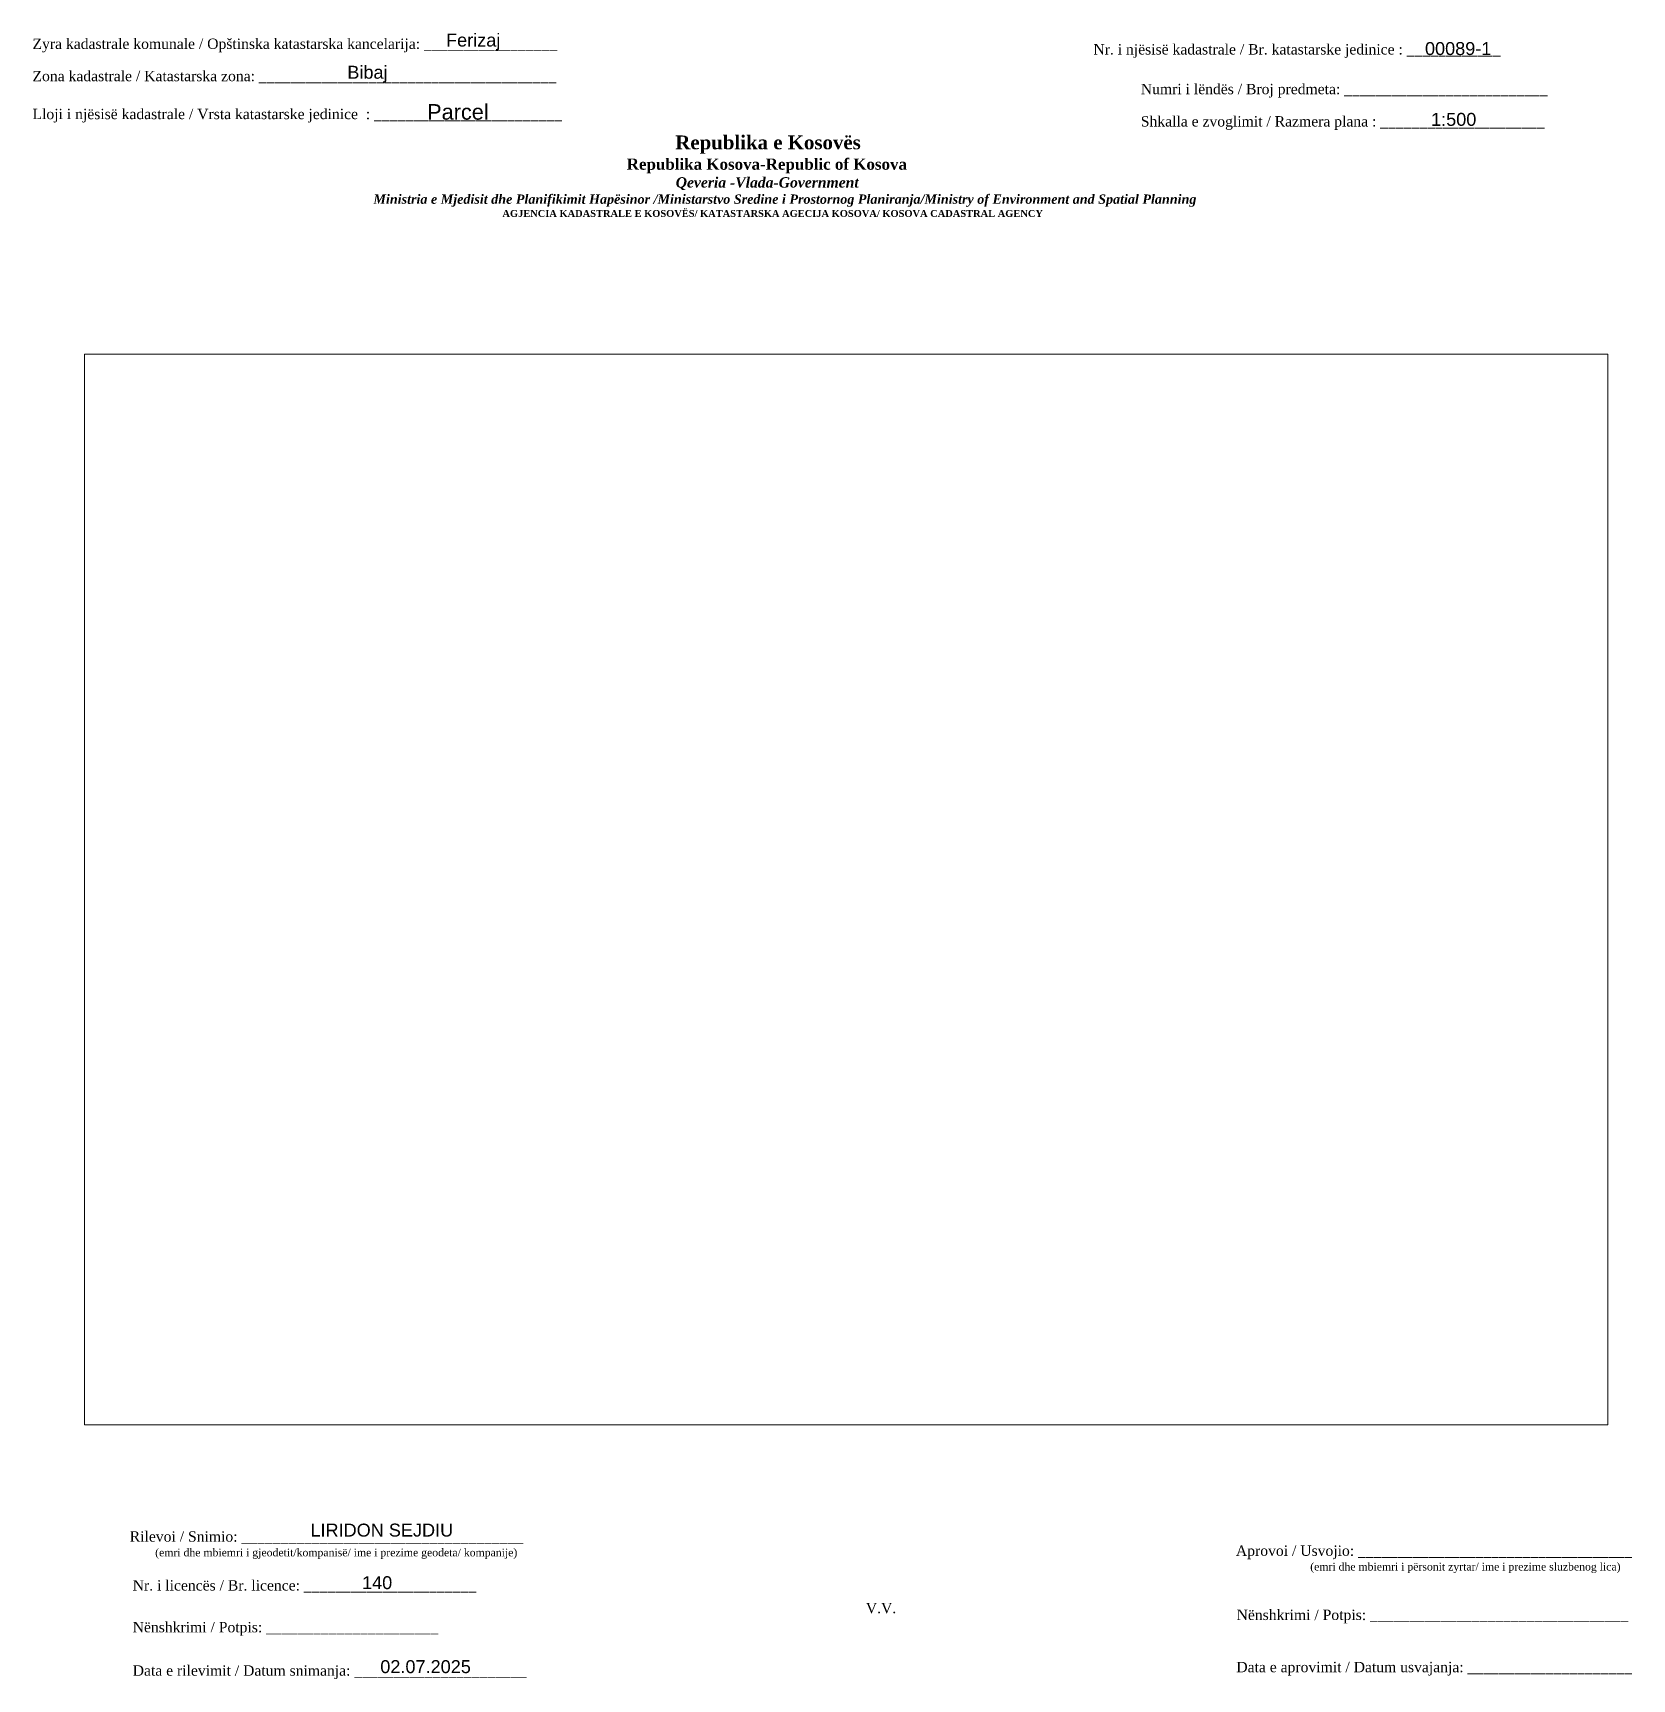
# Paper-space layout 'Layout1-Manuali' of a CAD drawing. Header units: metres. Extents: x -9 to 300, y -50 to 268.
import ezdxf

# ---------------------------------------------------------------- set-up
doc = ezdxf.new("R2010")
doc.units = ezdxf.units.M
doc.layers.get('0').update_dxf_attribs({"lineweight": 0})
doc.layers.add('Korniza e jashtme', color=7, linetype='Continuous', lineweight=0)
doc.styles.get("Standard").update_dxf_attribs({"font": 'arial.ttf'})

psp = doc.layouts.new('Layout1-Manuali')

# ---------------------------------------------------------------- texts
for s, p in [('00089-1', (259.59, 263.94)), ('Bibaj', (51.59, 259.37)), ('1:500', (260.76, 250.27)), ('02.07.2025', (57.95, -48.43))]:
    psp.add_text(s, height=2.5).set_placement(p)
for s, insert, char_height, width, attachment_point in [('{\\fTimes New Roman|b0|i0|c0|p18;Zyra kadastrale komunale / Opštinska katastarska kancelarija: _________________}', (-9.18, 267.12), 2, 100.6873, 1), ('Ferizaj', (75.88, 266.45), 2.5, 9.9735, 5), ('{\\fTimes New Roman|b0|i0|c0|p18;Nr. i njësisë kadastrale / Br. katastarske jedinice : ____________}', (195.59, 266.04), 2, 79.9484, 1), ('{\\fTimes New Roman|b0|i0|c0|p18;Zona kadastrale / Katastarska zona: ______________________________________}', (-9.18, 260.89), 2, 100.6873, 1), ('{\\fTimes New Roman|b0|i0|c0|p18;Numri i lëndës / Broj predmeta: __________________________}', (204.74, 258.38), 2, 79.9484, 1), ('{\\fArial|b0|i0|c0|p34;Parcel}', (72.93, 252.94), 3, 11.2939, 5), ('{\\fTimes New Roman|b0|i0|c0|p18;Lloji i njësisë kadastrale / Vrsta katastarske jedinice  : ________________________}', (-9.18, 253.56), 2, 100.6873, 1), ('{\\fTimes New Roman|b0|i0|c0|p18;Shkalla e zvoglimit / Razmera plana : _____________________}', (204.74, 252.14), 2, 79.9484, 1), ('\\pi77.297;{\\fBook Antiqua|b1|i0|c0|p18;\\H1.333x;Republika e Kosovës\\fTimes New Roman|b1|i0|c0|p18;\\P\\pi67.927;\\fBook Antiqua|b1|i0|c0|p18;\\H0.8125x;Republika Kosova-Republic of Kosova\\fTimes New Roman|b1|i0|c0|p18;\\P\\pi77.378;\\fBook Antiqua|b1|i1|c0|p18;\\H0.9233x;Qeveria -Vlada-Government \\P\\pi13.032,l6,t23.033;\\fTimes New Roman|b1|i1|c0|p18;\\H0.9x;Ministria e Mjedisit dhe Planifikimit Hapësinor /Ministarstvo Sredine i Prostornog Planiranja/Ministry of Environment and Spatial Planning\\P\\pi43.931,l0,tz;\\fBook Antiqua|b1|i0|c0|p18;\\H0.7406x;AGJENCIA KADASTRALE E KOSOVËS/ KATASTARSKA AGECIJA KOSOVA/ KOSOVA CADASTRAL AGENCY}', (37.59, 248.41), 2, 191.8237, 1), ('{\\fTimes New Roman|b0|i0|c0|p18;Rilevoi / Snimio: ____________________________________\\P     \\H0.75x;(emri dhe mbiemri i gjeodetit/kompanisë/ ime i prezime geodeta/ kompanije)}', (47.56, -23.72), 2, 74.7958, 5), ('LIRIDON SEJDIU', (58.24, -20.84), 2.5, 27.1816, 5), ('{\\fTimes New Roman|b0|i0|c0|p18; Aprovoi / Usvojio: ___________________________________\\P                    \\H0.75x;(emri dhe mbiemri i përsonit zyrtar/ ime i prezime sluzbenog lica)}', (222.34, -23.79), 2, 83.344, 1), ('{\\fTimes New Roman|b0|i0|c0|p18;Nr. i licencës / Br. licence: ______________________\\P                                }', (10.16, -30.49), 2, 83.344, 1), ('140', (57.34, -30.99), 2.5, 5.3971, 5), ('{\\fTimes New Roman|b0|i0|c0|p18;V.V.                                 }', (154.6, -35.9), 2, 5.7076, 5), ('{\\fTimes New Roman|b0|i0|c0|p18; Nënshkrimi / Potpis: _________________________________}', (222.47, -36.18), 2, 83.344, 1), ('{\\fTimes New Roman|b0|i0|c0|p18;Nënshkrimi / Potpis: ______________________\\P                                 }', (10.16, -38.56), 2, 83.344, 1), ('{\\fTimes New Roman|b0|i0|c0|p18;Data e rilevimit / Datum snimanja: ______________________\\P                                 }', (10.16, -46.93), 2, 83.344, 1), ('{\\fTimes New Roman|b0|i0|c0|p18; Data e aprovimit / Datum usvajanja: _____________________}', (222.42, -46.26), 2, 83.344, 1)]:
    psp.add_mtext(s, dxfattribs=dict(insert=insert, char_height=char_height, width=width, attachment_point=attachment_point))

# ---------------------------------------------------------------- viewports
at = {"layer": 'Korniza e jashtme', "view_target_point": (370776.427, 310629.57)}
psp.add_viewport(center=(147.86, 102.86), size=(293.99, 206.693), view_center_point=(7146262.564, 4381646.692), view_height=302.05455, dxfattribs=at)

doc.saveas('drawing.dxf')
